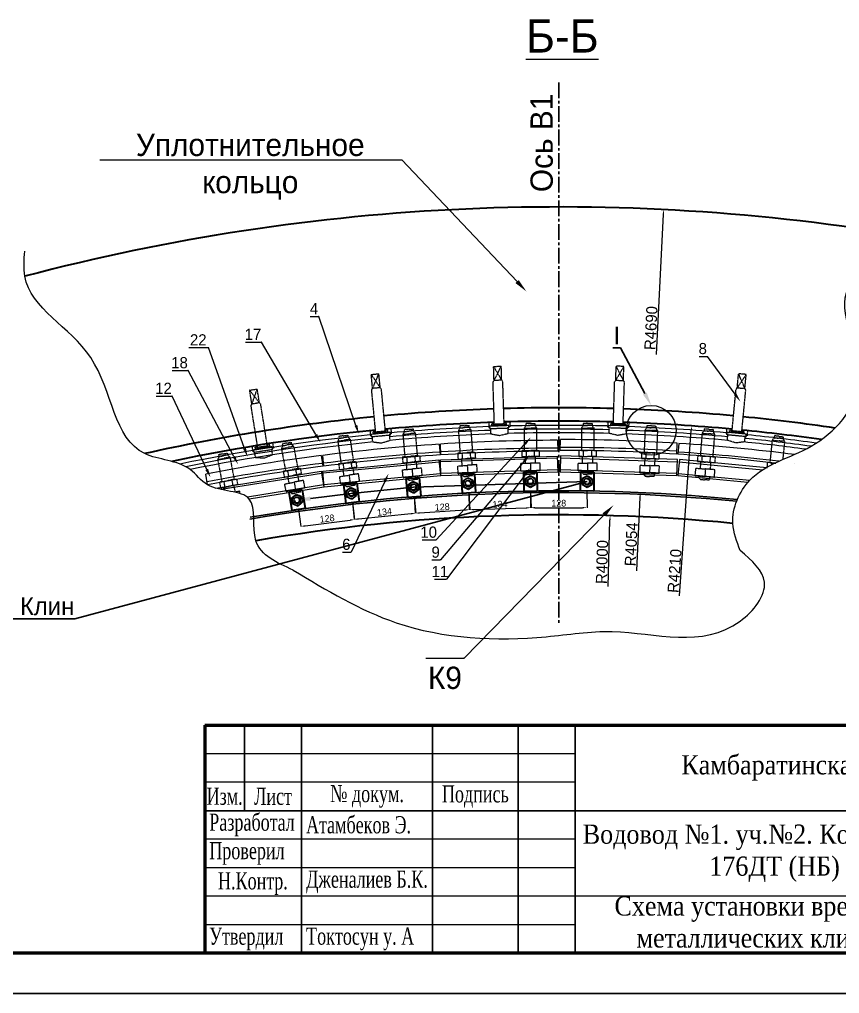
# Model space of a CAD drawing. Header units: millimetres. Extents: x 897431 to 926412, y -926165 to -906161.
# Drawn here: x 910573 to 920502, y -926165 to -914376 of the extents above; entities that cross this region are included whole.
import ezdxf
from ezdxf import colors
from ezdxf.entities.mleader import LeaderData, LeaderLine
from ezdxf.math import Vec2, Vec3

# ---------------------------------------------------------------- set-up
doc = ezdxf.new("R2010")
doc.units = ezdxf.units.MM
doc.header["$LTSCALE"] = 50
doc.linetypes.add('HIDDEN', pattern=[0.375, 0.25, -0.125])
doc.linetypes.add('осевая2', pattern=[28.575, 19.05, -3.175, 3.175, -3.175])
doc.layers.add('БОЛТ', color=1, linetype='Continuous')
doc.styles.add('rom', font='times.ttf')

msp = doc.modelspace()

# ---------------------------------------------------------------- linework, layer by layer
at = {"linetype": 'осевая2', "ltscale": 0.2}
msp.add_line((917101.974, -915137.688), (917101.974, -921676.859), dxfattribs=at)
at = {"linetype": 'ByBlock', "lineweight": -2, "ltscale": 10000}
for p, q in [((915202.712, -916073.202), (915200.768, -916073.202)), ((914196.268, -917970.29), (914194.324, -917970.29)), ((913502.954, -918280.399), (913501.01, -918280.399)), ((912862.659, -918347.446), (912860.715, -918347.446)), ((918903.711, -918453.135), (918901.767, -918453.135)), ((912613.623, -918624.027), (912611.679, -918624.027)), ((912419.645, -918934.137), (912417.701, -918934.137)), ((915618.948, -920675.135), (915617.004, -920675.135)), ((914588.337, -920822.157), (914586.393, -920822.157)), ((915669.482, -920917.071), (915667.538, -920917.071)), ((915744.126, -921151.505), (915742.182, -921151.505)), ((915956.447, -922106.976), (915954.503, -922106.976))]:
    msp.add_line(p, q, dxfattribs=at)
at = {"lineweight": 0, "ltscale": 10}
for p, q in [((918284.101, -918431.494), (918369.492, -916731.1)), ((918565.011, -921349.5), (918706.998, -919348.157)), ((916759.691, -920082.385), (916759.753, -920284.595)), ((916759.691, -920082.385), (916766.272, -920284.593)), ((917444.259, -920082.174), (917444.322, -920284.384)), ((915350.639, -920150.023), (915363.865, -920352.014)), ((915350.639, -920150.023), (915370.812, -920351.559)), ((916012.006, -920106.719), (916018.587, -920308.927)), ((916012.006, -920106.719), (916025.231, -920308.71)), ((918046.564, -921048.106), (918086.843, -920155.914)), ((913952.07, -920306.37), (913978.121, -920511.305)), ((914603.539, -920223.558), (914629.59, -920428.492)), ((914603.707, -920224.789), (914623.881, -920426.326)), ((915417.749, -920348.486), (915971.347, -920312.239)), ((916072.558, -920307.17), (916712.301, -920286.349)), ((916813.753, -920284.578), (917390.322, -920284.4)), ((914031.69, -920504.495), (914576.021, -920435.302)), ((914677.612, -920420.947), (915317.081, -920356.938)), ((917698.978, -921239.155), (917722.157, -920434.221))]:
    msp.add_line(p, q, dxfattribs=at)
at = {"linetype": 'HIDDEN', "lineweight": 15, "ltscale": 0.5}
for p, q in [((914831.989, -918672.122), (914924.43, -918663.3)), ((914848.14, -918841.377), (914831.989, -918672.122)), ((914831.989, -918672.122), (914940.581, -918832.556)), ((914848.14, -918841.377), (914924.43, -918663.3)), ((914940.581, -918832.556), (914924.43, -918663.3)), ((916313.318, -918575.091), (916406.133, -918572.147)), ((916318.709, -918745.03), (916313.318, -918575.091)), ((916313.318, -918575.091), (916411.524, -918742.086)), ((916318.709, -918745.03), (916406.133, -918572.147)), ((916411.524, -918742.086), (916406.133, -918572.147)), ((917792.424, -918742.086), (917797.815, -918572.147)), ((917890.629, -918575.091), (917792.424, -918742.086)), ((917890.629, -918575.091), (917797.815, -918572.147)), ((917885.238, -918745.03), (917797.815, -918572.147)), ((917885.238, -918745.03), (917890.629, -918575.091)), ((919263.367, -918832.556), (919279.518, -918663.3)), ((919371.959, -918672.122), (919263.367, -918832.556)), ((919371.959, -918672.122), (919279.518, -918663.3)), ((919355.808, -918841.377), (919279.518, -918663.3)), ((919355.808, -918841.377), (919371.959, -918672.122)), ((916306.589, -918763.711), (916318.709, -918745.03)), ((916322.681, -919270.993), (916306.589, -918763.711)), ((916411.524, -918742.086), (916318.709, -918745.03)), ((916424.804, -918759.961), (916411.524, -918742.086)), ((916440.894, -919267.144), (916424.804, -918759.961)), ((917763.054, -919267.144), (917779.143, -918759.961)), ((917779.143, -918759.961), (917792.424, -918742.086)), ((917792.424, -918742.086), (917885.238, -918745.03)), ((917881.267, -919270.993), (917897.359, -918763.711)), ((917897.359, -918763.711), (917885.238, -918745.03)), ((913359.787, -918862.847), (913451.483, -918848.185)), ((913386.634, -919030.739), (913359.787, -918862.847)), ((913359.787, -918862.847), (913478.33, -919016.076)), ((913386.634, -919030.739), (913451.483, -918848.185)), ((913478.33, -919016.076), (913451.483, -918848.185)), ((914837.227, -918860.788), (914848.14, -918841.377)), ((914885.441, -919366.03), (914837.227, -918860.788)), ((914940.581, -918832.556), (914848.14, -918841.377)), ((914954.968, -918849.553), (914940.581, -918832.556)), ((915003.172, -919354.697), (914954.968, -918849.553)), ((919200.776, -919354.697), (919248.98, -918849.553)), ((919248.98, -918849.553), (919263.367, -918832.556)), ((919263.367, -918832.556), (919355.808, -918841.377)), ((919318.507, -919366.03), (919366.72, -918860.788)), ((919366.72, -918860.788), (919355.808, -918841.377)), ((913376.974, -919050.803), (913386.634, -919030.739)), ((913478.33, -919016.076), (913386.634, -919030.739)), ((913493.765, -919032.127), (913478.33, -919016.076)), ((913573.89, -919533.2), (913493.765, -919032.127)), ((913457.114, -919551.973), (913376.974, -919050.803)), ((916254.289, -919253.758), (916256.193, -919313.761)), ((916292.964, -919266.823), (916317.741, -919266.037)), ((916293.838, -919294.36), (916292.964, -919266.823)), ((916317.293, -919251.9), (916322.071, -919251.749)), ((916317.741, -919266.037), (916317.293, -919251.9)), ((916445.065, -919247.847), (916440.287, -919247.998)), ((916445.513, -919261.984), (916445.065, -919247.847)), ((916470.29, -919261.198), (916445.513, -919261.984)), ((916471.164, -919288.735), (916470.29, -919261.198)), ((916508.059, -919245.707), (916509.963, -919305.711)), ((917695.889, -919245.707), (917693.985, -919305.711)), ((917732.784, -919288.735), (917733.658, -919261.198)), ((917733.658, -919261.198), (917758.435, -919261.984)), ((917758.435, -919261.984), (917758.883, -919247.847)), ((917758.883, -919247.847), (917763.661, -919247.998)), ((917886.655, -919251.9), (917881.877, -919251.749)), ((917886.207, -919266.037), (917886.655, -919251.9)), ((917910.984, -919266.823), (917886.207, -919266.037)), ((917910.11, -919294.36), (917910.984, -919266.823)), ((917949.659, -919253.758), (917947.755, -919313.761)), ((914816.094, -919353.165), (914821.797, -919412.927)), ((914831.517, -919393.719), (914858.136, -919391.179)), ((914855.519, -919363.753), (914880.196, -919361.398)), ((914858.136, -919391.179), (914855.519, -919363.753)), ((914878.853, -919347.317), (914883.612, -919346.863)), ((914880.196, -919361.398), (914878.853, -919347.317)), ((915006.111, -919335.174), (915001.352, -919335.628)), ((915007.455, -919349.254), (915006.111, -919335.174)), ((915032.132, -919346.899), (915007.455, -919349.254)), ((915034.749, -919374.325), (915032.132, -919346.899)), ((915061.369, -919371.785), (915034.749, -919374.325)), ((915064.374, -919403.283), (915061.369, -919371.785)), ((915074.546, -919388.808), (915063.097, -919389.901)), ((915068.843, -919329.046), (915074.546, -919388.808)), ((916256.193, -919313.761), (916267.688, -919313.397)), ((916267.111, -919295.208), (916293.838, -919294.36)), ((916268.114, -919326.833), (916267.111, -919295.208)), ((916278.181, -919326.514), (916268.114, -919326.833)), ((916269.096, -919326.802), (916283.214, -919326.354)), ((916280.221, -919390.835), (916278.181, -919326.514)), ((916497.891, -919287.887), (916471.164, -919288.735)), ((916497.722, -919319.549), (916483.605, -919319.997)), ((916490.868, -919384.152), (916488.827, -919319.832)), ((916493.861, -919319.672), (916498.894, -919319.512)), ((916498.894, -919319.512), (916497.891, -919287.887)), ((916509.963, -919305.711), (916498.468, -919306.076)), ((917693.985, -919305.711), (917705.48, -919306.076)), ((917705.054, -919319.512), (917706.057, -919287.887)), ((917710.087, -919319.672), (917705.054, -919319.512)), ((917706.057, -919287.887), (917732.784, -919288.735)), ((917706.225, -919319.549), (917720.343, -919319.997)), ((917713.08, -919384.152), (917715.121, -919319.832)), ((917936.837, -919295.208), (917910.11, -919294.36)), ((917934.852, -919326.802), (917920.734, -919326.354)), ((917923.727, -919390.835), (917925.767, -919326.514)), ((917925.767, -919326.514), (917935.834, -919326.833)), ((917935.834, -919326.833), (917936.837, -919295.208)), ((917947.755, -919313.761), (917936.26, -919313.397)), ((919135.105, -919329.046), (919129.402, -919388.808)), ((919129.402, -919388.808), (919140.851, -919389.901)), ((919139.573, -919403.283), (919142.579, -919371.785)), ((919142.579, -919371.785), (919169.199, -919374.325)), ((919169.199, -919374.325), (919171.816, -919346.899)), ((919171.816, -919346.899), (919196.493, -919349.254)), ((919196.493, -919349.254), (919197.837, -919335.174)), ((919197.837, -919335.174), (919202.596, -919335.628)), ((919325.095, -919347.317), (919320.336, -919346.863)), ((919323.751, -919361.398), (919325.095, -919347.317)), ((919348.429, -919363.753), (919323.751, -919361.398)), ((919345.812, -919391.179), (919348.429, -919363.753)), ((919372.431, -919393.719), (919345.812, -919391.179)), ((919387.854, -919353.165), (919382.151, -919412.927)), ((913637.803, -919503.438), (913647.283, -919562.719)), ((914821.797, -919412.927), (914833.245, -919411.834)), ((914834.522, -919425.217), (914831.517, -919393.719)), ((914844.549, -919424.26), (914834.522, -919425.217)), ((914835.501, -919425.124), (914849.562, -919423.782)), ((914850.662, -919488.322), (914844.549, -919424.26)), ((915063.208, -919403.395), (915049.146, -919404.736)), ((915060.461, -919468.302), (915054.348, -919404.24)), ((915059.361, -919403.762), (915064.374, -919403.283)), ((919144.587, -919403.762), (919139.573, -919403.283)), ((919140.74, -919403.395), (919154.801, -919404.736)), ((919143.487, -919468.302), (919149.6, -919404.24)), ((919353.286, -919488.322), (919359.399, -919424.26)), ((919368.447, -919425.124), (919354.386, -919423.782)), ((919359.399, -919424.26), (919369.426, -919425.217)), ((919369.426, -919425.217), (919372.431, -919393.719)), ((919382.151, -919412.927), (919370.703, -919411.834)), ((913387.091, -919543.529), (913396.57, -919602.809)), ((913396.57, -919602.809), (913407.926, -919600.993)), ((913405.053, -919583.024), (913431.458, -919578.801)), ((913410.049, -919614.268), (913405.053, -919583.024)), ((913419.995, -919612.678), (913410.049, -919614.268)), ((913411.02, -919614.113), (913424.967, -919611.882)), ((913430.156, -919676.223), (913419.995, -919612.678)), ((913427.108, -919551.596), (913451.586, -919547.682)), ((913431.458, -919578.801), (913427.108, -919551.596)), ((913449.353, -919533.715), (913454.073, -919532.96)), ((913451.586, -919547.682), (913449.353, -919533.715)), ((913575.586, -919513.53), (913570.865, -919514.285)), ((913577.819, -919527.497), (913575.586, -919513.53)), ((913602.298, -919523.583), (913577.819, -919527.497)), ((913606.648, -919550.787), (913602.298, -919523.583)), ((913633.053, -919546.565), (913606.648, -919550.787)), ((913636.891, -919577.995), (913622.944, -919580.225)), ((913638.265, -919642.946), (913628.103, -919579.4)), ((913638.049, -919577.81), (913633.053, -919546.565)), ((913633.076, -919578.605), (913638.049, -919577.81)), ((913647.283, -919562.719), (913635.926, -919564.535))]:
    msp.add_line(p, q, dxfattribs=at)
at = {"linetype": 'HIDDEN', "lineweight": 0, "ltscale": 0.5}
for p, q in [((916759.279, -919265.81), (916704.841, -919265.81)), ((916704.841, -919265.81), (916704.841, -919288.589)), ((916759.279, -919265.81), (916813.716, -919265.81)), ((916813.716, -919265.81), (916813.716, -919288.589)), ((917452.109, -919265.599), (917397.672, -919265.599)), ((917397.672, -919265.599), (917397.672, -919288.378)), ((917452.109, -919265.599), (917506.546, -919265.599)), ((917506.546, -919265.599), (917506.546, -919288.378)), ((915233.672, -919363.147), (915215.327, -919396.71)), ((915215.327, -919396.71), (915290.559, -919390.48)), ((915286.043, -919335.953), (915231.792, -919340.445)), ((915231.792, -919340.445), (915233.672, -919363.147)), ((915233.672, -919363.147), (915287.923, -919358.654)), ((915286.043, -919335.953), (915340.295, -919331.46)), ((915342.175, -919354.162), (915287.923, -919358.654)), ((915365.79, -919384.25), (915290.559, -919390.48)), ((915340.295, -919331.46), (915342.175, -919354.162)), ((915342.175, -919354.162), (915365.79, -919384.25)), ((915365.79, -919384.25), (915388.35, -919656.683)), ((915905.31, -919318.738), (915886.726, -919352.17)), ((915886.726, -919352.17), (915962, -919346.476)), ((915886.726, -919352.17), (915907.343, -919624.756)), ((915957.874, -919291.918), (915903.592, -919296.024)), ((915903.592, -919296.024), (915905.31, -919318.738)), ((915905.31, -919318.738), (915959.592, -919314.632)), ((915957.874, -919291.918), (916012.156, -919287.813)), ((916013.874, -919310.527), (915959.592, -919314.632)), ((916037.274, -919340.783), (915962, -919346.476)), ((916012.156, -919287.813), (916013.874, -919310.527)), ((916013.874, -919310.527), (916037.274, -919340.783)), ((916037.274, -919340.783), (916057.892, -919613.369)), ((916704.841, -919288.589), (916683.789, -919320.524)), ((916683.789, -919320.524), (916683.789, -919593.889)), ((916683.789, -919320.524), (916759.279, -919320.524)), ((916704.841, -919288.589), (916759.279, -919288.589)), ((916813.716, -919288.589), (916759.279, -919288.589)), ((916834.768, -919320.524), (916759.279, -919320.524)), ((916813.716, -919288.589), (916834.768, -919320.524)), ((916834.768, -919320.524), (916834.768, -919593.889)), ((917397.672, -919288.378), (917376.62, -919320.313)), ((917376.62, -919320.313), (917376.62, -919593.678)), ((917376.62, -919320.313), (917452.109, -919320.313)), ((917397.672, -919288.378), (917452.109, -919288.378)), ((917506.546, -919288.378), (917452.109, -919288.378)), ((917527.598, -919320.313), (917452.109, -919320.313)), ((917506.546, -919288.378), (917527.598, -919320.313)), ((917527.598, -919320.313), (917527.598, -919593.678)), ((918146.726, -919345.698), (918135.763, -919618.843)), ((918169.042, -919314.633), (918146.726, -919345.698)), ((918146.726, -919345.698), (918222.154, -919348.725)), ((918169.955, -919291.872), (918169.042, -919314.633)), ((918169.042, -919314.633), (918223.435, -919316.816)), ((918224.348, -919294.055), (918169.955, -919291.872)), ((918297.583, -919351.752), (918222.154, -919348.725)), ((918277.828, -919318.999), (918223.435, -919316.816)), ((918224.348, -919294.055), (918278.742, -919296.238)), ((918278.742, -919296.238), (918277.828, -919318.999)), ((918277.828, -919318.999), (918297.583, -919351.752)), ((918297.583, -919351.752), (918286.62, -919624.897)), ((918838.178, -919384.012), (918815.618, -919656.444)), ((918861.793, -919353.923), (918838.178, -919384.012)), ((918838.178, -919384.012), (918913.409, -919390.242)), ((918863.673, -919331.222), (918861.793, -919353.923)), ((918861.793, -919353.923), (918916.045, -919358.416)), ((918917.925, -919335.715), (918863.673, -919331.222)), ((918988.641, -919396.472), (918913.409, -919390.242)), ((918970.296, -919362.908), (918916.045, -919358.416)), ((918917.925, -919335.715), (918972.176, -919340.207)), ((918972.176, -919340.207), (918970.296, -919362.908)), ((918970.296, -919362.908), (918988.641, -919396.472)), ((913807.843, -919502.629), (913754.366, -919512.806)), ((913807.843, -919502.629), (913861.32, -919492.453)), ((913861.32, -919492.453), (913865.579, -919514.83)), ((914443.083, -919444.837), (914426.883, -919479.487)), ((914426.883, -919479.487), (914501.575, -919468.543)), ((914426.883, -919479.487), (914466.513, -919749.964)), ((914493.643, -919414.407), (914439.781, -919422.299)), ((914439.781, -919422.299), (914443.083, -919444.837)), ((914443.083, -919444.837), (914496.945, -919436.946)), ((914493.643, -919414.407), (914547.505, -919406.515)), ((914550.807, -919429.054), (914496.945, -919436.946)), ((914576.266, -919457.599), (914501.575, -919468.543)), ((914547.505, -919406.515), (914550.807, -919429.054)), ((914550.807, -919429.054), (914576.266, -919457.599)), ((914576.266, -919457.599), (914615.896, -919728.076)), ((915215.327, -919396.71), (915237.887, -919669.142)), ((918988.641, -919396.472), (918966.081, -919668.904)), ((919686.547, -919467.319), (919658.072, -919739.197)), ((919710.811, -919437.751), (919686.547, -919467.319)), ((919686.547, -919467.319), (919761.626, -919475.182)), ((919713.184, -919415.095), (919710.811, -919437.751)), ((919710.811, -919437.751), (919764.952, -919443.421)), ((919767.325, -919420.766), (919713.184, -919415.095)), ((919836.704, -919483.046), (919761.626, -919475.182)), ((919819.093, -919449.092), (919764.952, -919443.421)), ((919767.325, -919420.766), (919821.466, -919426.437)), ((919836.704, -919483.046), (919813.733, -919702.369)), ((919821.466, -919426.437), (919819.093, -919449.092)), ((919819.093, -919449.092), (919836.704, -919483.046)), ((913036.374, -919634.022), (913089.851, -919623.846)), ((913089.851, -919623.846), (913094.109, -919646.223)), ((913758.624, -919535.183), (913743.913, -919570.49)), ((913743.913, -919570.49), (913818.071, -919556.378)), ((913743.913, -919570.49), (913795.016, -919839.036)), ((913754.366, -919512.806), (913758.624, -919535.183)), ((913758.624, -919535.183), (913812.101, -919525.007)), ((913865.579, -919514.83), (913812.101, -919525.007)), ((913892.23, -919542.266), (913818.071, -919556.378)), ((913865.579, -919514.83), (913892.23, -919542.266)), ((913892.23, -919542.266), (913943.333, -919810.812)), ((915907.343, -919624.756), (915877.76, -919626.994)), ((915877.76, -919626.994), (915883.135, -919698.068)), ((915907.343, -919624.756), (915982.618, -919619.063)), ((915938.57, -919692.705), (915933.282, -919622.794)), ((916057.892, -919613.369), (915982.618, -919619.063)), ((916037.241, -919685.242), (916031.953, -919615.331)), ((916057.892, -919613.369), (916087.475, -919611.132)), ((916087.475, -919611.132), (916092.851, -919682.206)), ((916683.789, -919593.889), (916654.121, -919593.889)), ((916654.121, -919593.889), (916654.121, -919665.166)), ((916683.789, -919593.889), (916759.279, -919593.889)), ((916709.802, -919664), (916709.802, -919593.889)), ((916834.768, -919593.889), (916759.279, -919593.889)), ((916808.755, -919664), (916808.755, -919593.889)), ((916834.768, -919593.889), (916864.436, -919593.889)), ((916864.436, -919593.889), (916864.436, -919665.166)), ((917376.62, -919593.678), (917346.952, -919593.678)), ((917346.952, -919593.678), (917346.952, -919664.955)), ((917376.62, -919593.678), (917452.109, -919593.678)), ((917402.632, -919663.789), (917402.632, -919593.678)), ((917527.598, -919593.678), (917452.109, -919593.678)), ((917501.586, -919663.788), (917501.586, -919593.678)), ((917527.598, -919593.678), (917557.266, -919593.678)), ((917557.266, -919593.678), (917557.266, -919664.955)), ((918106.118, -919617.653), (918103.26, -919688.873)), ((918135.763, -919618.843), (918106.118, -919617.653)), ((918135.763, -919618.843), (918211.191, -919621.87)), ((918158.942, -919689.94), (918161.754, -919619.886)), ((918286.62, -919624.897), (918211.191, -919621.87)), ((918257.816, -919693.909), (918260.628, -919623.854)), ((918286.62, -919624.897), (918316.264, -919626.087)), ((918316.264, -919626.087), (918313.406, -919697.307)), ((912987.154, -919666.576), (912972.443, -919701.884)), ((912972.443, -919701.884), (913046.602, -919687.772)), ((912972.443, -919701.884), (913023.547, -919970.43)), ((913036.374, -919634.022), (912982.896, -919644.199)), ((912982.896, -919644.199), (912987.154, -919666.576)), ((912987.154, -919666.576), (913040.632, -919656.4)), ((913094.109, -919646.223), (913040.632, -919656.4)), ((913120.76, -919673.66), (913046.602, -919687.772)), ((913094.109, -919646.223), (913120.76, -919673.66)), ((913120.76, -919673.66), (913171.864, -919942.205)), ((914466.513, -919749.964), (914541.205, -919739.02)), ((914502.415, -919815.563), (914492.251, -919746.193)), ((914615.896, -919728.076), (914541.205, -919739.02)), ((914600.323, -919801.218), (914590.159, -919731.847)), ((914615.896, -919728.076), (914645.251, -919723.775)), ((914645.251, -919723.775), (914655.584, -919794.3)), ((915237.887, -919669.142), (915208.32, -919671.591)), ((915208.32, -919671.591), (915214.202, -919742.625)), ((915214.202, -919742.625), (915319.001, -919733.947)), ((915237.887, -919669.142), (915313.119, -919662.913)), ((915265.19, -919821.249), (915258.377, -919738.967)), ((915269.597, -919736.867), (915263.811, -919666.996)), ((915388.35, -919656.683), (915313.119, -919662.913)), ((915423.799, -919725.268), (915319.001, -919733.947)), ((915368.213, -919728.701), (915362.427, -919658.829)), ((915386.438, -919811.209), (915379.625, -919728.926)), ((915388.35, -919656.683), (915417.917, -919654.234)), ((915417.917, -919654.234), (915423.799, -919725.268)), ((915883.135, -919698.068), (915987.993, -919690.137)), ((915933.562, -919777.053), (915927.335, -919694.725)), ((916092.851, -919682.206), (915987.993, -919690.137)), ((916054.879, -919767.878), (916048.652, -919685.549)), ((916654.121, -919665.166), (916759.279, -919665.166)), ((916698.447, -919747.73), (916698.447, -919665.166)), ((916864.436, -919665.166), (916759.279, -919665.166)), ((916820.11, -919747.73), (916820.11, -919665.166)), ((917346.952, -919664.955), (917452.109, -919664.955)), ((917391.277, -919747.519), (917391.277, -919664.955)), ((917557.266, -919664.955), (917452.109, -919664.955)), ((917512.94, -919747.519), (917512.94, -919664.955)), ((918103.26, -919688.873), (918208.333, -919693.09)), ((918144.239, -919773.148), (918147.55, -919690.65)), ((918313.406, -919697.307), (918208.333, -919693.09)), ((918265.804, -919778.027), (918269.115, -919695.529)), ((918786.051, -919653.996), (918780.169, -919725.03)), ((918780.169, -919725.03), (918884.967, -919733.708)), ((918815.618, -919656.444), (918786.051, -919653.996)), ((918815.618, -919656.444), (918890.849, -919662.674)), ((918817.53, -919810.97), (918824.343, -919728.688)), ((918835.755, -919728.463), (918841.541, -919658.591)), ((918989.766, -919742.387), (918884.967, -919733.708)), ((918966.081, -919668.904), (918890.85, -919662.674)), ((918934.371, -919736.629), (918940.157, -919666.757)), ((918938.778, -919821.011), (918945.591, -919738.729)), ((918966.081, -919668.904), (918995.648, -919671.353)), ((918995.648, -919671.353), (918989.766, -919742.387)), ((919628.565, -919736.106), (919621.14, -919806.996)), ((919658.072, -919739.197), (919628.565, -919736.106)), ((919658.072, -919739.197), (919733.15, -919747.06)), ((919681.644, -919763.857), (919683.943, -919741.906)), ((913795.016, -919839.036), (913765.871, -919844.582)), ((913765.871, -919844.582), (913779.196, -919914.603)), ((913795.016, -919839.036), (913869.175, -919824.924)), ((913833.677, -919903.048), (913820.57, -919834.173)), ((913943.333, -919810.812), (913869.175, -919824.924)), ((913930.886, -919884.55), (913917.779, -919815.675)), ((913943.333, -919810.812), (913972.478, -919805.266)), ((913972.478, -919805.266), (913985.803, -919875.287)), ((914466.513, -919749.964), (914437.158, -919754.265)), ((914437.158, -919754.265), (914447.491, -919824.789)), ((914447.491, -919824.789), (914551.538, -919809.544)), ((914503.318, -919900.055), (914491.349, -919818.363)), ((914655.584, -919794.3), (914551.538, -919809.544)), ((914623.696, -919882.417), (914611.727, -919800.726)), ((915210.147, -919825.807), (915325.814, -919816.229)), ((915217.791, -919918.121), (915210.147, -919825.807)), ((915441.482, -919806.65), (915325.814, -919816.229)), ((915325.814, -919816.229), (915333.459, -919908.543)), ((915449.126, -919898.965), (915441.482, -919806.65)), ((915878.487, -919781.219), (915994.22, -919772.465)), ((915885.474, -919873.585), (915878.487, -919781.219)), ((916109.953, -919763.712), (915994.22, -919772.465)), ((915994.22, -919772.465), (916001.206, -919864.832)), ((916116.939, -919856.078), (916001.206, -919864.832)), ((916063.976, -919888.153), (916061.865, -919860.244)), ((916116.939, -919856.078), (916109.953, -919763.712)), ((916643.215, -919840.36), (916643.215, -919747.73)), ((916643.215, -919747.73), (916759.279, -919747.73)), ((916643.215, -919840.36), (916759.279, -919840.36)), ((916698.447, -919868.349), (916698.447, -919840.36)), ((916875.342, -919747.73), (916759.279, -919747.73)), ((916759.279, -919747.73), (916759.279, -919840.36)), ((916875.342, -919840.36), (916759.279, -919840.36)), ((916820.11, -919868.349), (916820.11, -919840.36)), ((916875.342, -919840.36), (916875.342, -919747.73)), ((917336.045, -919840.149), (917336.045, -919747.519)), ((917336.045, -919747.519), (917452.109, -919747.519)), ((917336.045, -919840.149), (917452.109, -919840.149)), ((917391.277, -919868.138), (917391.277, -919840.149)), ((917568.172, -919747.519), (917452.109, -919747.519)), ((917452.109, -919747.519), (917452.109, -919840.149)), ((917568.172, -919840.149), (917452.109, -919840.149)), ((917512.94, -919868.138), (917512.94, -919840.149)), ((917568.172, -919840.149), (917568.172, -919747.519)), ((918085.337, -919863.488), (918089.051, -919770.933)), ((918085.337, -919863.488), (918201.307, -919868.143)), ((918089.051, -919770.933), (918205.022, -919775.587)), ((918205.022, -919775.587), (918201.307, -919868.143)), ((918320.992, -919780.242), (918205.022, -919775.587)), ((918317.277, -919872.797), (918320.992, -919780.242)), ((918754.842, -919898.726), (918762.486, -919806.412)), ((918762.486, -919806.412), (918878.154, -919815.991)), ((918878.154, -919815.991), (918870.509, -919908.305)), ((918993.821, -919825.569), (918878.154, -919815.991)), ((918986.177, -919917.883), (918993.821, -919825.569)), ((913023.547, -919970.43), (912994.402, -919975.976)), ((912994.402, -919975.976), (913007.726, -920045.997)), ((913023.547, -919970.43), (913097.705, -919956.318)), ((913062.207, -920034.442), (913049.101, -919965.567)), ((913171.864, -919942.205), (913097.705, -919956.318)), ((913159.416, -920015.943), (913146.31, -919947.068)), ((913171.864, -919942.205), (913201.009, -919936.659)), ((913201.009, -919936.659), (913214.333, -920006.68)), ((913779.196, -919914.603), (913882.499, -919894.945)), ((913783.916, -919997.75), (913897.934, -919976.053)), ((913838.175, -919987.425), (913822.74, -919906.317)), ((913985.803, -919875.287), (913882.499, -919894.945)), ((914011.951, -919954.356), (913897.934, -919976.053)), ((913897.934, -919976.053), (913915.25, -920067.05)), ((913957.693, -919964.681), (913942.258, -919883.573)), ((914029.268, -920045.353), (914011.951, -919954.356)), ((914448.67, -919908.062), (914563.507, -919891.236)), ((914462.098, -919999.713), (914448.67, -919908.062)), ((914678.344, -919874.41), (914563.507, -919891.236)), ((914563.507, -919891.236), (914576.936, -919982.887)), ((914691.773, -919966.062), (914576.936, -919982.887)), ((914641.182, -920001.762), (914637.125, -919974.069)), ((914691.773, -919966.062), (914678.344, -919874.41)), ((915217.791, -919918.121), (915333.459, -919908.543)), ((915275.145, -919941.457), (915272.835, -919913.563)), ((915275.145, -919941.457), (915286.163, -919951.205)), ((915286.163, -919951.205), (915336.646, -919947.025)), ((915449.126, -919898.965), (915333.459, -919908.543)), ((915387.128, -919942.844), (915336.646, -919947.025)), ((915396.393, -919931.417), (915387.128, -919942.844)), ((915396.393, -919931.417), (915394.083, -919903.523)), ((915885.474, -919873.585), (916001.206, -919864.832)), ((915942.659, -919897.329), (915940.548, -919869.42)), ((915942.659, -919897.329), (915953.608, -919907.156)), ((915953.608, -919907.156), (916004.119, -919903.335)), ((916054.63, -919899.515), (916004.119, -919903.335)), ((916063.976, -919888.153), (916054.63, -919899.515)), ((916698.447, -919868.349), (916708.623, -919878.973)), ((916708.623, -919878.973), (916759.279, -919878.973)), ((916809.934, -919878.973), (916759.279, -919878.973)), ((916820.11, -919868.349), (916809.934, -919878.973)), ((917391.277, -919868.138), (917401.454, -919878.762)), ((917401.454, -919878.762), (917452.109, -919878.762)), ((917502.764, -919878.762), (917452.109, -919878.762)), ((917512.94, -919868.138), (917502.764, -919878.762)), ((918139.402, -919893.67), (918140.524, -919865.703)), ((918139.402, -919893.67), (918149.144, -919904.694)), ((918149.144, -919904.694), (918199.758, -919906.725)), ((918250.373, -919908.757), (918199.758, -919906.725)), ((918317.277, -919872.797), (918201.307, -919868.143)), ((918260.967, -919898.549), (918250.373, -919908.757)), ((918260.967, -919898.549), (918262.089, -919870.582)), ((918754.842, -919898.726), (918870.509, -919908.305)), ((918807.575, -919931.178), (918809.885, -919903.284)), ((918807.575, -919931.178), (918816.84, -919942.606)), ((918816.84, -919942.606), (918867.323, -919946.786)), ((918917.805, -919950.967), (918867.323, -919946.786)), ((918986.177, -919917.883), (918870.509, -919908.305)), ((918928.823, -919941.219), (918917.805, -919950.967)), ((918928.823, -919941.219), (918931.133, -919913.325)), ((913007.726, -920045.997), (913111.03, -920026.338)), ((913058.276, -920074.524), (913051.271, -920037.71)), ((913214.333, -920006.68), (913111.03, -920026.338)), ((913186.224, -920096.075), (913170.789, -920014.966)), ((913240.482, -920085.749), (913179.292, -920097.394)), ((913245.774, -920113.559), (913240.482, -920085.749)), ((913801.233, -920088.747), (913783.916, -919997.75)), ((913801.233, -920088.747), (913915.25, -920067.05)), ((913860.724, -920105.918), (913855.491, -920078.422)), ((914029.268, -920045.353), (913915.25, -920067.05)), ((913972.231, -920095.513), (913922.469, -920104.983)), ((913980.242, -920083.174), (913972.231, -920095.513)), ((913980.242, -920083.174), (913975.009, -920055.678)), ((914462.098, -919999.713), (914576.936, -919982.887)), ((914520.804, -920019.4), (914516.747, -919991.706)), ((914520.804, -920019.4), (914532.413, -920028.436)), ((914532.413, -920028.436), (914582.534, -920021.093)), ((914632.654, -920013.749), (914582.534, -920021.093)), ((914641.182, -920001.762), (914632.654, -920013.749)), ((913860.724, -920105.918), (913872.706, -920114.452)), ((913872.706, -920114.452), (913922.469, -920104.983))]:
    msp.add_line(p, q, dxfattribs=at)
at = {"lineweight": 0, "ltscale": 10000}
for p, q in [((917085.899, -919468.814), (917090.059, -919599.957)), ((917118.148, -919590.775), (917122.309, -919459.633)), ((918532.209, -919636.516), (918536.37, -919505.369)), ((918556.98, -919506.694), (918544.516, -919637.308)), ((915653.079, -919515.968), (915665.543, -919646.581)), ((915675.991, -919645.447), (915671.83, -919514.301)), ((914225.542, -919653.409), (914246.259, -919782.969)), ((914243.833, -919841.37), (915652.235, -919706.972)), ((914257.283, -919782.475), (914244.819, -919651.854)), ((915654.8, -919733.85), (914246.398, -919868.248)), ((915652.235, -919706.972), (915670.702, -919900.493)), ((915669.942, -919704.141), (917084.031, -919659.282)), ((915676.106, -919898.443), (915669.942, -919704.141)), ((917084.887, -919686.268), (915670.798, -919731.128)), ((917084.031, -919659.282), (917090.194, -919853.584)), ((917124.254, -919656.203), (917118.09, -919850.505)), ((917123.398, -919683.19), (918537.486, -919728.049)), ((918538.342, -919701.063), (917124.254, -919656.203)), ((918532.179, -919895.365), (918538.342, -919701.063)), ((918563.242, -919702.244), (918544.775, -919895.764)), ((918560.678, -919729.122), (919571.959, -919825.624)), ((919621.534, -919803.232), (918563.242, -919702.244)), ((912948.484, -920048.637), (914225.725, -919844.4)), ((914225.725, -919844.4), (914256.42, -920036.361)), ((914262.3, -920034.891), (914243.833, -919841.37)), ((917089.338, -919826.597), (915675.25, -919871.457)), ((917090.194, -919853.584), (915676.106, -919898.443)), ((917118.09, -919850.505), (918532.179, -919895.365)), ((917118.946, -919823.519), (918533.035, -919868.378)), ((912849.445, -920007.85), (912828.726, -919878.281)), ((914229.988, -919871.061), (913014.309, -920065.455)), ((915668.137, -919873.615), (914259.735, -920008.013)), ((915670.702, -919900.493), (914262.3, -920034.891)), ((918544.775, -919895.764), (919393.536, -919976.758)), ((918547.34, -919868.887), (919416.159, -919951.794)), ((914252.157, -920009.7), (913334.761, -920156.396)), ((914256.42, -920036.361), (913355.764, -920180.381))]:
    msp.add_line(p, q, dxfattribs=at)
at = {"lineweight": 30}
for p, q in [((916676.12, -919856.63), (916838.11, -919854.789)), ((916676.12, -919856.63), (916678.696, -920083.305)), ((916838.11, -919854.789), (916840.686, -920081.464)), ((917365.841, -919854.578), (917363.265, -920081.253)), ((917527.83, -919856.419), (917365.841, -919854.578)), ((917527.83, -919856.419), (917525.254, -920083.094)), ((915251.83, -919930.51), (915413.315, -919917.599)), ((915251.83, -919930.51), (915269.897, -920156.478)), ((915413.315, -919917.599), (915431.381, -920143.567)), ((916081.1, -919876.122), (915919.319, -919884.552)), ((915919.319, -919884.552), (915931.115, -920110.934)), ((916081.1, -919876.122), (916092.896, -920102.504)), ((913995.969, -920069.681), (913836.033, -920095.457)), ((913995.969, -920069.681), (913836.033, -920095.457)), ((913836.033, -920095.457), (913872.102, -920319.259)), ((913836.033, -920095.457), (913872.102, -920319.259)), ((913995.969, -920069.681), (914032.039, -920293.482)), ((913995.969, -920069.681), (914032.039, -920293.482)), ((914657.469, -919988.95), (914496.581, -920007.898)), ((914657.469, -919988.95), (914496.581, -920007.898)), ((914496.581, -920007.898), (914523.095, -920233.031)), ((914496.581, -920007.898), (914523.095, -920233.031)), ((914657.469, -919988.95), (914683.983, -920214.084)), ((914657.469, -919988.95), (914683.983, -920214.084)), ((916678.696, -920083.305), (916840.686, -920081.464)), ((917525.254, -920083.094), (917363.265, -920081.253)), ((914683.983, -920214.084), (914523.095, -920233.031)), ((915269.897, -920156.478), (915431.381, -920143.567)), ((916092.896, -920102.504), (915931.115, -920110.934)), ((914032.039, -920293.482), (913872.102, -920319.259))]:
    msp.add_line(p, q, dxfattribs=at)
at = {"linetype": 'Continuous', "lineweight": 50}
for q in [(912815.234, -925676.612), (925924.188, -922916.833)]:
    msp.add_line((912815.234, -922916.833), q, dxfattribs=at)
at = {"linetype": 'Continuous', "lineweight": 25}
for p, q in [((913298.195, -922916.833), (913298.195, -923951.678)), ((913988.14, -922916.833), (913988.14, -925676.612)), ((915575.013, -922916.833), (915575.013, -925691.301)), ((916609.93, -922916.833), (916609.93, -925676.612)), ((917299.875, -922916.833), (917299.875, -925676.612)), ((917299.875, -923951.75), (925924.188, -923951.75)), ((925924.188, -925676.612), (917299.875, -925676.612))]:
    msp.add_line(p, q, dxfattribs=at)
at = {"linetype": 'Continuous', "lineweight": 0}
for p, q in [((917299.875, -923261.805), (912815.234, -923261.805)), ((917299.875, -923606.778), (912815.234, -923606.778)), ((917299.875, -924296.723), (912815.234, -924296.723)), ((917299.875, -924641.695), (912815.234, -924641.695)), ((922129.487, -924986.667), (912815.234, -924986.667)), ((917299.875, -925331.64), (912815.234, -925331.64))]:
    msp.add_line(p, q, dxfattribs=at)
at = {"linetype": 'Continuous'}
for p, q in [((917299.875, -923951.75), (912813.141, -923951.67)), ((917299.875, -925676.612), (912813.141, -925676.612))]:
    msp.add_line(p, q, dxfattribs=at)
at = {"lineweight": 50}
msp.add_line((925924.188, -925676.612), (897919.296, -925676.612), dxfattribs=at)
msp.add_line((926412.082, -926164.506), (897431.402, -926164.506))
at = {"linetype": 'ByBlock', "lineweight": 0, "ltscale": 10000}
for points in [[(911544.968, -916073.202), (915200.768, -916073.202)], [(916597.88, -917548.05), (915202.712, -916073.202)], [(914093.524, -917970.29), (914194.324, -917970.29)], [(914646.456, -919288.765), (914196.268, -917970.29)], [(913310.21, -918280.399), (913501.01, -918280.399)], [(914161.945, -919400.704), (913502.954, -918280.399)], [(912624.915, -918347.446), (912860.715, -918347.446)], [(913297.976, -919567.652), (912862.659, -918347.446)], [(918800.967, -918453.135), (918901.767, -918453.135)], [(919236.92, -918911.176), (918903.711, -918453.135)], [(912420.879, -918624.027), (912611.679, -918624.027)], [(913169.013, -919665.553), (912613.623, -918624.027)], [(912226.901, -918934.137), (912417.701, -918934.137)], [(912839.917, -919821.28), (912419.645, -918934.137)], [(916690.205, -919513.778), (915618.948, -920675.135)], [(916684.534, -919721.894), (915669.482, -920917.071)], [(914994.918, -919968.966), (914588.337, -920822.157)], [(916694.421, -919886.218), (915744.126, -921151.505)], [(917651.047, -920370.811), (915956.447, -922106.976)], [(915448.704, -920675.135), (915617.004, -920675.135)], [(914485.593, -920822.157), (914586.393, -920822.157)], [(915566.738, -920917.071), (915667.538, -920917.071)], [(915596.382, -921151.505), (915742.182, -921151.505)], [(915493.703, -922106.976), (915954.503, -922106.976)]]:
    msp.add_lwpolyline(points, dxfattribs=at)
at = {"linetype": 'HIDDEN', "lineweight": 15, "ltscale": 0.5}
for points in [[(916312.851, -919283.545), (916322.681, -919270.993), (916440.894, -919267.144), (916452.883, -919279.103)], [(917891.097, -919283.545), (917881.267, -919270.993), (917763.054, -919267.144), (917751.065, -919279.103)], [(914858.136, -919391.179), (915034.749, -919374.325)], [(914869.495, -919390.095), (914868.525, -919379.934), (915022.421, -919365.248), (915023.391, -919375.409)], [(914876.426, -919379.18), (914885.441, -919366.03), (915003.172, -919354.697), (915015.894, -919365.871)], [(916278.181, -919326.514), (916488.827, -919319.832)], [(916280.221, -919390.835), (916386.265, -919410.208), (916490.886, -919384.717)], [(916293.838, -919294.36), (916471.164, -919288.735)], [(916305.242, -919293.998), (916304.918, -919283.797), (916459.436, -919278.895), (916459.759, -919289.096)], [(916490.868, -919384.152), (916490.886, -919384.717)], [(917713.08, -919384.152), (917713.062, -919384.717)], [(917923.727, -919390.835), (917817.683, -919410.208), (917713.062, -919384.717)], [(917925.767, -919326.514), (917715.121, -919319.832)], [(917910.11, -919294.36), (917732.784, -919288.735)], [(917898.706, -919293.998), (917899.029, -919283.797), (917744.512, -919278.895), (917744.189, -919289.096)], [(919345.812, -919391.179), (919169.199, -919374.325)], [(919334.453, -919390.095), (919335.423, -919379.934), (919181.527, -919365.248), (919180.557, -919375.409)], [(919327.522, -919379.18), (919318.507, -919366.03), (919200.776, -919354.697), (919188.054, -919365.871)], [(914844.549, -919424.26), (915054.348, -919404.24)], [(914850.662, -919488.322), (914957.72, -919500.935), (915060.515, -919468.864)], [(915060.461, -919468.302), (915060.515, -919468.864)], [(919143.487, -919468.302), (919143.433, -919468.864)], [(919353.286, -919488.322), (919246.228, -919500.935), (919143.433, -919468.864)], [(919359.399, -919424.26), (919149.6, -919404.24)], [(913419.995, -919612.678), (913628.103, -919579.4)], [(913431.458, -919578.801), (913606.648, -919550.787)], [(913442.725, -919577), (913441.113, -919566.921), (913593.769, -919542.51), (913595.381, -919552.589)], [(913448.95, -919565.668), (913457.114, -919551.973), (913573.89, -919533.2), (913587.295, -919543.546)], [(913430.156, -919676.223), (913537.799, -919682.025), (913638.354, -919643.504)], [(913638.265, -919642.946), (913638.354, -919643.504)]]:
    msp.add_lwpolyline(points, dxfattribs=at)
at = {"lineweight": 0, "ltscale": 10000}
msp.add_circle((918221.214, -919348.795), 301.993, dxfattribs=at)
at = {"lineweight": 30}
for radius, start, end in [(25326, 80.3003885, 104.7868152), (22896, 91.9649824, 95.3030056), (22896, 88.3309943, 91.6690057), (22896, 84.6969944, 88.0350175), (22896, 95.5989824, 102.6440679), (22734, 91.966037, 95.301951), (22734, 88.3320489, 91.6679511), (22734, 84.698049, 88.033963), (22896, 81.5970399, 84.4010176), (22734, 95.6000369, 101.8915838), (22734, 81.9578794, 84.3999631), (21600, 84.4007545, 99.7705482)]:
    msp.add_arc((917101.974, -941971.294), radius, start, end, dxfattribs=at)
at = {"lineweight": 0, "ltscale": 10000}
for centre, radius, start, end in [((917101.974, -941971.294), 22593.515, 92.0624347, 95.1994227), ((917101.974, -941971.294), 22637.418, 92.0837046, 95.1842833), ((917101.974, -941971.294), 22683.125, 92.1376583, 95.1303296), ((917101.974, -941971.294), 22593.515, 88.4345771, 91.5654228), ((917101.974, -941971.294), 22637.418, 88.4497167, 91.5502833), ((917101.974, -941971.294), 22683.125, 88.5036703, 91.4963296), ((917101.974, -941971.294), 22593.515, 84.8005774, 87.9375654), ((917101.974, -941971.294), 22637.418, 84.8157167, 87.9162954), ((917101.974, -941971.294), 22683.125, 84.8696704, 87.8623417), ((917101.974, -941971.294), 22683.125, 95.7716583, 101.6644119), ((917101.974, -941971.294), 22637.418, 95.7177046, 101.5062345), ((917101.974, -941971.294), 22593.515, 95.6964347, 101.3919406), ((917101.974, -941971.294), 22502.485, 90.0409299, 93.6438846), ((917102.265, -941962.109), 22502.485, 86.3460105, 89.9489655), ((917102.265, -941962.109), 22502.485, 82.6904675, 86.2934236), ((917101.974, -941971.294), 22593.515, 82.3949887, 84.3035652), ((917101.974, -941971.294), 22637.418, 82.2422174, 84.2822954), ((917101.974, -941971.294), 22683.125, 82.0997107, 84.2283417), ((917109.158, -941971.294), 22502.485, 93.7100591, 97.3130155), ((917109.158, -941971.294), 22406.913, 93.7026312, 97.3209603), ((917101.974, -941971.294), 22406.913, 90.033352, 93.6516794), ((917101.974, -941971.294), 22371.34, 90.0305148, 93.6545978), ((917114.076, -941839.232), 22247.96, 86.3453654, 89.9895528), ((917102.265, -941962.109), 22406.913, 86.3381725, 89.9565003), ((917101.974, -941971.294), 22406.913, 83.170358, 86.3008664), ((917101.974, -941971.294), 22502.485, 97.3440591, 100.9470155), ((917109.158, -941971.294), 22371.34, 93.6998502, 97.3239348), ((917114.076, -941839.232), 22247.96, 83.2708195, 86.313605), ((917101.974, -941971.294), 22406.913, 97.3366312, 100.9549603), ((917101.974, -941971.294), 22371.34, 97.3338502, 100.9579348), ((917101.974, -941971.294), 22406.913, 82.6825375, 82.6840276)]:
    msp.add_arc(centre, radius, start, end, dxfattribs=at)
at = {"color": 1, "lineweight": 25}
for radius, start, end in [(21891.6, 84.3329575, 99.8301614), (21870, 84.3494601, 99.8433503)]:
    msp.add_arc((917101.974, -941971.294), radius, start, end, dxfattribs=at)
at = {"lineweight": 0, "ltscale": 10000}
msp.add_spline([(919300.068, -920803.105), (919209.481, -920474.354), (919416.159, -919951.794), (920157.698, -919541.063), (920728.701, -918778.081), (920584.445, -917684.046), (921368.967, -917007.339), (921711.668, -916758.523)], degree=3, dxfattribs=at)
for points, start_tangent in [([(913885.897, -921038.882), (913436.39, -920684.596), (913355.764, -920180.381), (912849.445, -920007.85), (912639.315, -919822.894), (912090.182, -919630.552), (911435.27, -918468.852), (910638.189, -917484.037), (910636.156, -917180.207)], (0.645822195, -0.763487847)), ([(913885.897, -921038.882), (915133.75, -921676.234), (916951.252, -921845.859), (917750.956, -921783.768), (919298.034, -921658.121), (919593.614, -921186.941), (919300.068, -920803.105)], (-0.999862345, 0.01659191))]:
    msp.add_spline(points, degree=3, dxfattribs=dict(at, start_tangent=start_tangent))
at = {"lineweight": 0, "ltscale": 10}
for points in [[(918360.503, -916730.649), (918378.481, -916731.551), (918372.2, -916677.168)], [(918698.021, -919347.521), (918715.976, -919348.794), (918710.82, -919294.293)], [(918077.852, -920155.508), (918095.834, -920156.32), (918089.278, -920101.969)], [(915970.759, -920303.258), (915971.935, -920321.219), (916025.231, -920308.71)], [(916072.265, -920298.175), (916072.851, -920316.165), (916018.587, -920308.927)], [(916712.008, -920277.354), (916712.594, -920295.344), (916766.272, -920284.593)], [(916813.751, -920275.578), (916813.756, -920293.578), (916759.753, -920284.595)], [(917390.319, -920275.4), (917390.325, -920293.4), (917444.322, -920284.384)], [(914574.886, -920426.373), (914577.156, -920444.23), (914629.59, -920428.492)], [(914676.716, -920411.992), (914678.509, -920429.902), (914623.881, -920426.326)], [(915316.185, -920347.983), (915317.977, -920365.893), (915370.812, -920351.559)], [(915417.161, -920339.505), (915418.337, -920357.467), (915363.865, -920352.014)], [(917713.161, -920433.962), (917731.153, -920434.48), (917723.711, -920380.244)], [(914030.555, -920495.567), (914032.825, -920513.424), (913978.121, -920511.305)]]:
    msp.add_solid(points, dxfattribs=at)
at = {"lineweight": 0, "ltscale": 10000}
for points in [[(916617.494, -917529.495), (916709.208, -917665.736), (916578.266, -917566.604)], [(919251.476, -918900.587), (919300.453, -918998.511), (919222.364, -918921.765)], [(914177.46, -919391.578), (914216.703, -919493.794), (914146.43, -919409.831)], [(914663.491, -919282.949), (914681.354, -919390.972), (914629.422, -919294.582)], [(916676.974, -919501.573), (916763.431, -919434.393), (916703.435, -919525.982)], [(913314.929, -919561.604), (913334.265, -919669.372), (913281.022, -919573.7)], [(913184.896, -919657.084), (913219.831, -919760.851), (913153.13, -919674.023)], [(916670.814, -919710.242), (916754.446, -919639.575), (916698.253, -919733.546)], [(912856.184, -919813.574), (912886.154, -919918.882), (912823.65, -919828.986)], [(916680.028, -919875.409), (916759.279, -919799.862), (916708.813, -919897.028)], [(914978.669, -919961.222), (915041.379, -919871.47), (915011.167, -919976.709)], [(917631.725, -920351.952), (917764.202, -920254.881), (917670.368, -920389.671)]]:
    msp.add_solid(points, dxfattribs=at)
at = {"layer": 'БОЛТ'}
for p, q in [((915277.763, -920006.685), (915335.972, -919966.572)), ((915335.972, -919966.572), (915399.814, -919996.926)), ((916002.429, -919922.933), (915943.131, -919961.416)), ((915943.131, -919961.416), (915946.81, -920032.011)), ((916065.405, -919955.044), (916002.429, -919922.933)), ((916069.084, -920025.64), (916065.405, -919955.044)), ((916696.785, -919934.4), (916757.6, -919898.361)), ((916697.589, -920005.086), (916696.785, -919934.4)), ((916757.6, -919898.361), (916819.217, -919933.008)), ((916819.217, -919933.008), (916820.021, -920003.695)), ((917384.733, -919932.797), (917383.93, -920003.484)), ((917446.351, -919898.15), (917384.733, -919932.797)), ((917507.165, -919934.189), (917446.351, -919898.15)), ((917506.362, -920004.875), (917507.165, -919934.189)), ((914582.014, -920040.785), (914525.348, -920083.048)), ((914582.014, -920040.785), (914525.348, -920083.048)), ((914525.348, -920083.048), (914533.616, -920153.254)), ((914525.348, -920083.048), (914533.616, -920153.254)), ((914646.948, -920068.727), (914582.014, -920040.785)), ((914646.948, -920068.727), (914582.014, -920040.785)), ((914655.216, -920138.933), (914646.948, -920068.727)), ((914655.216, -920138.933), (914646.948, -920068.727)), ((915283.397, -920077.151), (915277.763, -920006.685)), ((915347.24, -920107.505), (915283.397, -920077.151)), ((915405.448, -920067.392), (915347.24, -920107.505)), ((915399.814, -919996.926), (915405.448, -920067.392)), ((915946.81, -920032.011), (916009.786, -920064.123)), ((916009.786, -920064.123), (916069.084, -920025.64)), ((916759.206, -920039.734), (916697.589, -920005.086)), ((916820.021, -920003.695), (916759.206, -920039.734)), ((917383.93, -920003.484), (917444.744, -920039.523)), ((917444.744, -920039.523), (917506.362, -920004.875)), ((913922.788, -920124.679), (913867.972, -920169.315)), ((913922.788, -920124.679), (913867.972, -920169.315)), ((913867.972, -920169.315), (913879.219, -920239.106)), ((913867.972, -920169.315), (913879.219, -920239.106)), ((913988.852, -920149.833), (913922.788, -920124.679)), ((913988.852, -920149.833), (913922.788, -920124.679)), ((914000.1, -920219.624), (913988.852, -920149.833)), ((914000.1, -920219.624), (913988.852, -920149.833)), ((914533.616, -920153.254), (914598.55, -920181.196)), ((914533.616, -920153.254), (914598.55, -920181.196)), ((914598.55, -920181.196), (914655.216, -920138.933)), ((914598.55, -920181.196), (914655.216, -920138.933)), ((913879.219, -920239.106), (913945.284, -920264.26)), ((913879.219, -920239.106), (913945.284, -920264.26)), ((913945.284, -920264.26), (914000.1, -920219.624)), ((913945.284, -920264.26), (914000.1, -920219.624))]:
    msp.add_line(p, q, dxfattribs=at)
for centre, radius in [((915341.606, -920037.038), 61.22), ((916006.107, -919993.528), 61.22), ((916006.107, -919993.528), 38.88), ((916758.403, -919969.047), 61.22), ((916758.403, -919969.047), 38.88), ((917445.548, -919968.836), 61.22), ((917445.548, -919968.836), 38.88), ((914590.282, -920110.991), 61.22), ((914590.282, -920110.991), 61.22), ((914590.282, -920110.991), 38.88), ((914590.282, -920110.991), 38.88), ((915341.606, -920037.038), 38.88), ((913934.036, -920194.47), 61.22), ((913934.036, -920194.47), 61.22), ((913934.036, -920194.47), 38.88), ((913934.036, -920194.47), 38.88)]:
    msp.add_circle(centre, radius, dxfattribs=at)
for centre, start, end in [((916006.107, -919993.528), 182.9828457, 92.9828457), ((916758.403, -919969.047), 90.6511543, 0.6511543), ((917445.548, -919968.836), 179.3488457, 89.3488457), ((914590.282, -920110.991), 186.7167161, 96.7167161), ((914590.282, -920110.991), 186.7167161, 96.7167161), ((915341.606, -920037.038), 94.5712108, 4.5712108), ((913934.036, -920194.47), 189.1554764, 99.1554763), ((913934.036, -920194.47), 189.1554764, 99.1554763)]:
    msp.add_arc(centre, 32.149, start, end, dxfattribs=at)

# ---------------------------------------------------------------- texts
at = {"lineweight": 0, "ltscale": 10000, "insert": (917585.406, -914375.91), "char_height": 400, "width": 1425.42576, "attachment_point": 3}
msp.add_mtext('{\\LБ-Б}', dxfattribs=at)
at = {"lineweight": 0, "ltscale": 10000, "insert": (916759.92, -915869.955), "char_height": 270, "attachment_point": 2, "rotation": 90}
msp.add_mtext('Ось В1', dxfattribs=at)
at = {"lineweight": 0, "ltscale": 10000, "attachment_point": 2}
for s, insert, char_height in [('Уплотнительное\\Pкольцо', (913367.468, -915758.202), 270), ('4', (914138.524, -917808.29), 135), ('22', (912737.415, -918185.446), 135), ('17', (913400.21, -918118.399), 135), ('8', (918845.967, -918291.135), 135), ('18', (912510.879, -918462.027), 135), ('12', (912316.901, -918772.137), 135), ('10', (915527.454, -920513.135), 135), ('6', (914530.593, -920660.157), 135), ('9', (915611.738, -920755.071), 135), ('11', (915663.882, -920989.505), 135), ('К9', (915724.103, -922208.827), 270)]:
    msp.add_mtext(s, dxfattribs=dict(at, insert=insert, char_height=char_height))
at = {"lineweight": 0, "ltscale": 10, "attachment_point": 5}
for s, insert, char_height, rotation in [('R4690', (918219.115, -918110.58), 135, 87.125122), ('134', (916390.673, -920242.788), 81, 1.8640909), ('128', (917102.021, -920230.489), 81, 0.0176634), ('134', (914991.968, -920335.211), 81, 5.7161361), ('128', (915691.02, -920276.478), 81, 3.7461677), ('128', (914297.046, -920416.33), 81, 7.2444213), ('R4054', (917979.955, -920727.526), 135, 87.4151013), ('R4000', (917626.496, -920942.196), 135, 88.3505625), ('R4210', (918505.073, -921049.757), 135, 85.9418843)]:
    msp.add_mtext(s, dxfattribs=dict(at, insert=insert, char_height=char_height, rotation=rotation))
at = {"linetype": 'Continuous', "style": 'rom'}
for s, insert, char_height, width, attachment_point in [('\\W0.9;{\\fTimes New Roman|b0|i0|c204|p18;Камбаратинская ГЭС -2 на р. Нарын.}', (921084.495, -923434.292), 232.28584, 7076.58815, 5), ('{\\fTimes New Roman|b0|i0|c204|p18;\\W0.7;Изм.}', (913056.727, -923779.205), 206.98341, 482.96129, 5), ('{\\fTimes New Roman|b0|i0|c204|p18;\\W0.7;Лист}', (913643.18, -923779.205), 206.98341, 689.9447, 5), ('{\\fTimes New Roman|b0|i0|c204|p18;\\W0.7;№ докум.}', (914781.589, -923779.205), 206.98341, 1586.8728, 5), ('{\\fTimes New Roman|b0|i0|c204|p18;\\W0.7;Подпись}', (916092.484, -923779.205), 206.98341, 1034.91704, 5), ('{\\W0.7;Разработал}', (912870.131, -924124.177), 206.98341, 1118.02179, 4), ('{\\W0.7;Атамбеков Э.}', (914043.037, -924124.146), 206.98341, 1531.98861, 4), ('{\\W0.9;Водовод №1. уч.№2. Компенсатор 176ДТ (НБ)}', (919714.681, -924466.781), 232.28584, 4829.61288, 5), ('{\\fTimes New Roman|b0|i0|c204|p18;\\W0.7;Проверил}', (912870.131, -924469.149), 206.98341, 1118.02179, 4), ('{\\W0.7;Дженалиев Б.К.}', (914043.037, -924814.122), 206.98341, 1531.98861, 4), ('{\\W0.9;Схема установки временных металлических клиньев . }', (919714.681, -925300.836), 232.28584, 4829.61288, 5), ('\\W0.7;{\\fTimes New Roman|b0|i0|c204|p18;Утвердил}', (912870.131, -925504.066), 206.98341, 1118.02179, 4), ('\\W0.7;{\\fTimes New Roman|b0|i0|c204|p18;Токтосун у. А}', (914043.037, -925504.066), 206.98341, 1531.98861, 4)]:
    msp.add_mtext(s, dxfattribs=dict(at, insert=insert, char_height=char_height, width=width, attachment_point=attachment_point))
at = {"linetype": 'Continuous', "insert": (912976.229, -924834.321), "char_height": 206.98341, "attachment_point": 4, "style": 'rom'}
msp.add_mtext('{\\W0.7;Н.Контр.}', dxfattribs=at)

# ---------------------------------------------------------------- leaders
at = {"lineweight": 0, "ltscale": 10000}
ml = msp.add_multileader_mtext('Standard', dxfattribs=at)
ml.set_content('I', color=256)
ml.set_leader_properties()
ml.build(insert=Vec2(0, 0))
ml.multileader.update_dxf_attribs({"text_right_attachment_type": 6, "dogleg_length": 0.36, "arrow_head_size": 162})
ctx = ml.context
ctx.base_point, ctx.char_height, ctx.arrow_head_size, ctx.landing_gap_size, ctx.plane_origin = Vec3(917768.229, -918221.904), 216, 162, 5.4, Vec3(923361.169, -919508.444)
ctx.right_attachment, ctx.text_align_type = 6, 2
notes = []
notes.append((ctx, [(1, (1, 1, 0), (917851.389, -918351.504), (-1, 0), 0.36, [(0, [(918221.214, -919046.803)], 0, [])])]))
ctx.mtext.insert, ctx.mtext.alignment, ctx.mtext.flow_direction = Vec3(917845.629, -918092.304), 3, 5
ml = msp.add_multileader_mtext('Standard', dxfattribs=at)
ml.set_content('Клин', color=256)
ml.set_leader_properties()
ml.build(insert=Vec2(0, 0))
ml.multileader.update_dxf_attribs({"text_right_attachment_type": 6, "dogleg_length": 0.36, "arrow_head_size": 162})
ctx = ml.context
ctx.base_point, ctx.char_height, ctx.arrow_head_size, ctx.landing_gap_size, ctx.plane_origin = Vec3(910439.355, -921498.253), 216, 162, 5.4, Vec3(913934.036, -920194.47)
ctx.right_attachment, ctx.text_align_type = 6, 2
notes.append((ctx, [(1, (1, 1, 0), (911243.127, -921627.853), (-1, 0), 0.972, [(3, [(913934.036, -920194.47), (914590.282, -920110.991), (915341.606, -920037.038), (917445.548, -919968.836)], 0, [])])]))
ctx.mtext.insert, ctx.mtext.alignment, ctx.mtext.flow_direction = Vec3(911236.755, -921368.653), 3, 5
for ctx, leaders in notes:
    for number, flags, end, landing, length, lines in leaders:
        leader = LeaderData()
        leader.index, (leader.has_last_leader_line, leader.has_dogleg_vector, leader.attachment_direction) = number, flags
        leader.last_leader_point, leader.dogleg_vector, leader.dogleg_length = Vec3(end), Vec3(landing), length
        for number, points, colour, breaks in lines:
            line = LeaderLine()
            line.index, line.vertices, line.color, line.breaks = number, Vec3.list(points), colors.encode_raw_color(colour), breaks
            leader.lines.append(line)
        ctx.leaders.append(leader)

doc.saveas('drawing.dxf')
